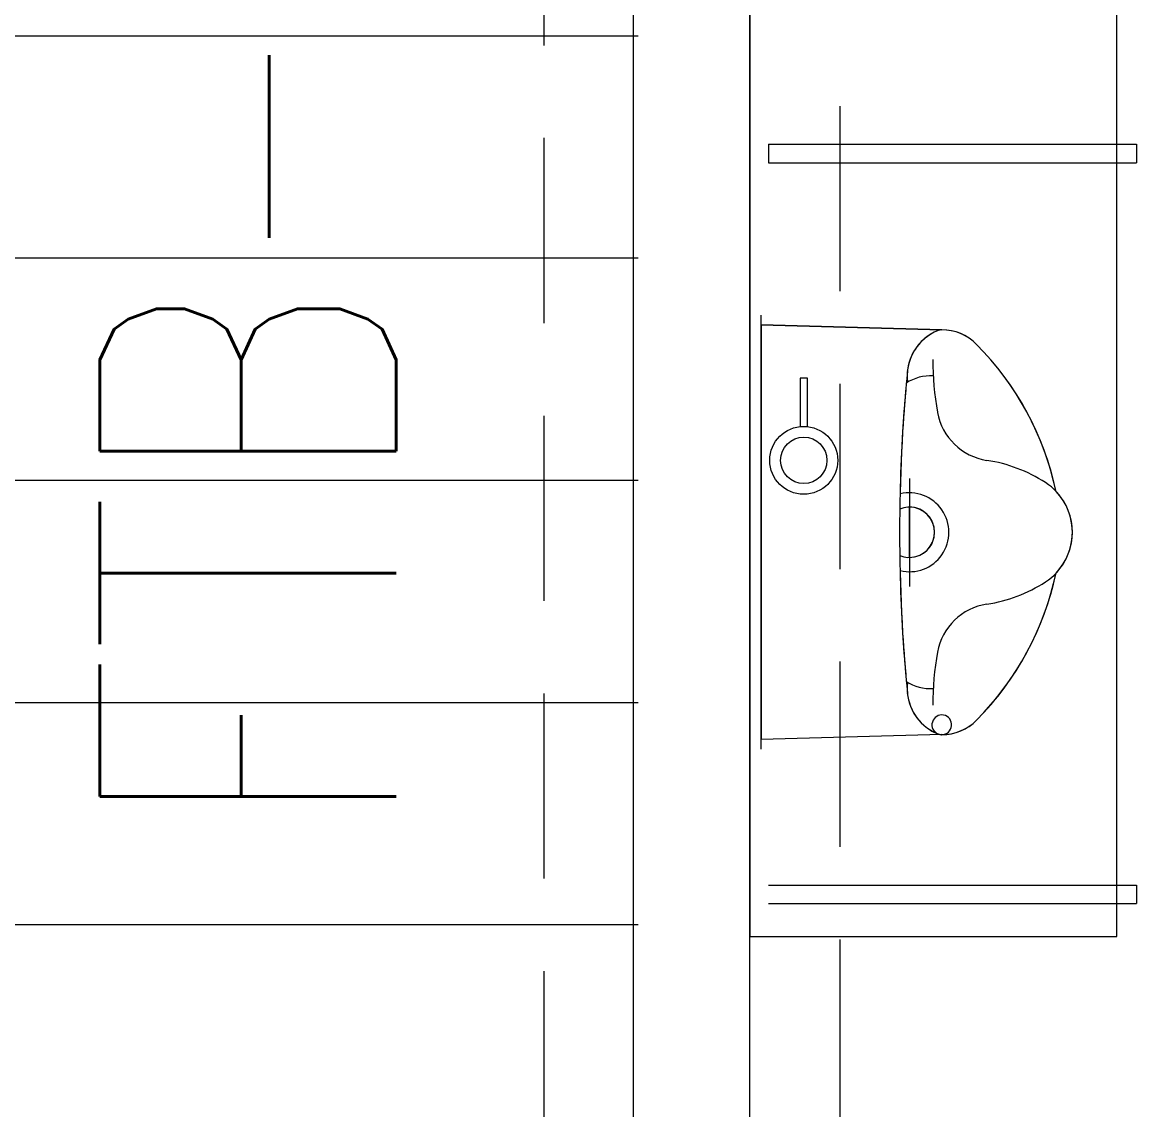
# Model space of a CAD drawing. Header units: millimetres. Extents: x 281969 to 501238, y -16030 to 119854.
# Drawn here: x 366485 to 367989, y 48110 to 49579 of the extents above; entities that cross this region are included whole.
import ezdxf

# ---------------------------------------------------------------- set-up
doc = ezdxf.new("R2010")
doc.units = ezdxf.units.MM
doc.header["$MEASUREMENT"] = 0
doc.linetypes.add('HIDDEN', pattern=[0.375, 0.25, -0.125])
for name, color, linetype, lineweight in [('A_ARCHITECTURAL BACKGROUND', 251, 'Continuous', 5), ('GIRDER GIRT', 4, 'HIDDEN', 18), ('TEXT_GG', 3, 'Continuous', 30)]:
    doc.layers.add(name, color=color, linetype=linetype, lineweight=lineweight)
doc.styles.add('SIMPLEX', font='SIMPLEX.shx', dxfattribs={"width": 0.8, "height": 500})

# ---------------------------------------------------------------- blocks, each defined once
blk = doc.blocks.new('G_GIRT')
at = {"layer": 'GIRDER GIRT', "linetype": 'HIDDEN', "ltscale": 1000, "elevation": 0}
blk.add_lwpolyline([(34800, 48739.4), (35200, 48739.4), (35200, 55321.5), (34800, 55321.5)], close=True, dxfattribs=at)
blk = doc.blocks.new('GF_PLAN NEW')
at = {"layer": 'A_ARCHITECTURAL BACKGROUND', "linetype": 'ByBlock', "ltscale": 0.5}
for p, q in [((35078.9, 48468.6, 0), (35078.9, 55761.8, 0)), ((34921.2, 53470.5, 0), (34921.2, 48468.6, 0))]:
    blk.add_line(p, q, dxfattribs=at)
at = {"layer": 'A_ARCHITECTURAL BACKGROUND', "ltscale": 10}
for p, q in [((34927.8, 52067.3, 0), (31727.8, 52067.3, 0)), ((34927.8, 51767.3, 0), (31727.8, 51767.3, 0)), ((34927.8, 51467.2, 0), (31727.8, 51467.2, 0)), ((34927.8, 51167.2, 0), (31727.8, 51167.2, 0)), ((34927.8, 50867.2, 0), (31727.8, 50867.2, 0))]:
    blk.add_line(p, q, dxfattribs=at)
at = {"layer": 'A_ARCHITECTURAL BACKGROUND', "lineweight": 0, "ltscale": 0.5}
for p, q in [((35103.9, 51921.1, 0), (35103.9, 51896.1, 0)), ((35103.9, 51921.1, 0), (35601.1, 51921.1, 0)), ((35601.1, 51921.1, 0), (35601.1, 51896.1, 0)), ((35103.9, 51896.1, 0), (35601.1, 51896.1, 0)), ((35094.3, 51523.8, 0), (35094.3, 51677.2, 0)), ((35094.3, 51677.2, 0), (35338.1, 51670.7, 0)), ((35094.3, 51523.8, 0), (35094.3, 51677.2, 0)), ((35094.3, 51677.2, 0), (35338.1, 51670.7, 0)), ((35294.3, 51363.3, 0), (35294.3, 51431.3, 0)), ((35294.3, 51363.3, 0), (35294.3, 51431.3, 0)), ((35094.3, 51117.4, 0), (35094.3, 51283.8, 0)), ((35094.3, 51117.4, 0), (35094.3, 51283.8, 0)), ((35338.1, 51124, 0), (35094.3, 51117.4, 0)), ((35338.1, 51124, 0), (35094.3, 51117.4, 0)), ((35103.9, 50921, 0), (35601.1, 50921, 0)), ((35601.1, 50921, 0), (35601.1, 50896, 0)), ((35103.9, 50896, 0), (35601.1, 50896, 0))]:
    blk.add_line(p, q, dxfattribs=at)
at = {"layer": 'A_ARCHITECTURAL BACKGROUND'}
for p, q in [((35094.3, 51104.5, 0), (35094.3, 51690.2, 0)), ((35094.3, 51104.5, 0), (35094.3, 51690.2, 0)), ((35094.3, 51677.2, 0), (35094.3, 51117.4, 0)), ((35338.1, 51670.7, 0), (35094.3, 51677.2, 0)), ((35094.3, 51677.2, 0), (35094.3, 51117.4, 0)), ((35338.1, 51670.7, 0), (35094.3, 51677.2, 0)), ((35294.3, 51470, 0), (35294.3, 51324.1, 0)), ((35294.3, 51470, 0), (35294.3, 51324.1, 0)), ((35338.1, 51124, 0), (35094.3, 51117.4, 0)), ((35338.1, 51124, 0), (35094.3, 51117.4, 0))]:
    blk.add_line(p, q, dxfattribs=at)
at = {"layer": 'A_ARCHITECTURAL BACKGROUND', "ltscale": 0.05, "elevation": 0}
blk.add_lwpolyline([(35078.9, 50851.6), (35574.3, 50851.6), (35574.3, 54732), (35078.9, 54732)], close=True, dxfattribs=at)
blk.add_lwpolyline([(35156.5, 51540.1), (35156.5, 51605.4), (35146.7, 51605.4), (35146.7, 51540.1)], dxfattribs=at)
at = {"layer": 'A_ARCHITECTURAL BACKGROUND', "ltscale": 0.05}
for radius in [45.9, 31.3]:
    blk.add_circle((35151.6, 51494.4, 0), radius, dxfattribs=at)
at = {"layer": 'A_ARCHITECTURAL BACKGROUND', "lineweight": 0, "ltscale": 0.5}
for centre, radius, start, end in [((35357.8, 51607.8, 0), 66.7, 111.7947, 186.8932), ((35357.8, 51607.8, 0), 66.7, 111.7947, 186.8932), ((35357.8, 51607.8, 0), 66.7, 111.7947, 174.4421), ((35357.8, 51607.8, 0), 66.7, 111.7947, 174.4421), ((35338, 51657.3, 0), 13.3, 89.6458, 111.7947), ((35338, 51657.3, 0), 13.3, 89.6458, 111.7947), ((35338, 51657.3, 0), 13.3, 89.6458, 111.7947), ((35338, 51657.3, 0), 13.3, 89.6458, 111.7947), ((35337.7, 51604, 0), 66.7, 44.7601, 89.6458), ((35337.7, 51604, 0), 66.7, 44.7601, 89.6458), ((35101, 51369.3, 0), 400, 11.9985, 44.7601), ((35101, 51369.3, 0), 400, 11.9985, 44.7601), ((37521, 51397.3, 0), 2240, 174.4421, 185.5579), ((37521, 51397.3, 0), 2240, 174.4421, 185.5579), ((37521, 51397.3, 0), 2240, 174.8398, 178.6751), ((37521, 51397.3, 0), 2240, 174.8398, 178.6751), ((35322.8, 51548.5, 0), 60, 121.309, 123.1383), ((35322.8, 51548.5, 0), 60, 121.309, 123.1383), ((35294.3, 51397.3, 0), 53.3, 256.1859, 103.8141), ((35294.3, 51397.3, 0), 53.3, 256.1859, 103.8141), ((35434.3, 51397.3, 0), 80, 316.4614, 43.5386), ((35434.3, 51397.3, 0), 80, 316.4614, 43.5386), ((35294.3, 51397.3, 0), 34, 270, 90), ((35294.3, 51397.3, 0), 34, 270, 90), ((37521, 51397.3, 0), 2240, 181.3249, 185.1602), ((37521, 51397.3, 0), 2240, 181.3249, 185.1602), ((35101, 51425.4, 0), 400, 315.2399, 348.0015), ((35101, 51425.4, 0), 400, 315.2399, 348.0015), ((35322.8, 51246.1, 0), 60, 236.8617, 238.691), ((35322.8, 51246.1, 0), 60, 236.8617, 238.691), ((35357.8, 51186.8, 0), 66.7, 173.1068, 248.2053), ((35357.8, 51186.8, 0), 66.7, 173.1068, 248.2053), ((35357.8, 51186.8, 0), 66.7, 185.5579, 248.2053), ((35357.8, 51186.8, 0), 66.7, 185.5579, 248.2053), ((35338, 51137.3, 0), 13.3, 270, 248.2053), ((35338, 51137.3, 0), 13.3, 270, 248.2053), ((35337.7, 51190.6, 0), 66.7, 270.3542, 315.2399), ((35337.7, 51190.6, 0), 66.7, 270.3542, 315.2399), ((35338, 51137.3, 0), 13.3, 248.2053, 270), ((35338, 51137.3, 0), 13.3, 248.2053, 270)]:
    blk.add_arc(centre, radius, start, end, dxfattribs=at)
at = {"layer": 'A_ARCHITECTURAL BACKGROUND'}
for centre, radius, start, end in [((35357.8, 51607.8, 0), 66.7, 111.7947, 174.4421), ((35357.8, 51607.8, 0), 66.7, 111.7947, 174.4421), ((35338, 51657.3, 0), 13.3, 89.6458, 111.7947), ((35338, 51657.3, 0), 13.3, 89.6458, 111.7947), ((35337.7, 51604, 0), 66.7, 44.7601, 90), ((35337.7, 51604, 0), 66.7, 44.7601, 90), ((35101, 51369.3, 0), 400, 12.1429, 44.7601), ((35101, 51369.3, 0), 400, 12.1429, 44.7601), ((35725.8, 51630.7, 0), 400, 180, 190.2928), ((35725.8, 51630.7, 0), 400, 180, 190.2928), ((37521, 51397.3, 0), 2240, 174.4421, 185.5579), ((37521, 51397.3, 0), 2240, 174.4421, 185.5579), ((35322.8, 51548.5, 0), 60, 86.5995, 123.1383), ((35322.8, 51548.5, 0), 60, 86.5995, 123.1383), ((35410.9, 51573.5, 0), 80, 190.2928, 261.3901), ((35410.9, 51573.5, 0), 80, 190.2928, 261.3901), ((35369, 51296.6, 0), 200, 57.0421, 81.3901), ((35369, 51296.6, 0), 200, 57.0421, 81.3901), ((35434.3, 51397.3, 0), 80, 302.9579, 57.0421), ((35434.3, 51397.3, 0), 80, 302.9579, 57.0421), ((35294.3, 51397.3, 0), 53.3, 256.1859, 103.8141), ((35294.3, 51397.3, 0), 53.3, 256.1859, 103.8141), ((35231.3, 51397.3, 0), 266.7, 11.9265, 12.1429), ((35231.3, 51397.3, 0), 266.7, 11.9265, 12.1429), ((35294.3, 51397.3, 0), 34, 247.3131, 112.6869), ((35294.3, 51397.3, 0), 34, 247.3131, 112.6869), ((35231.3, 51397.3, 0), 266.7, 347.8571, 348.0735), ((35231.3, 51397.3, 0), 266.7, 347.8571, 348.0735), ((35101, 51425.4, 0), 400, 315.2399, 347.8571), ((35101, 51425.4, 0), 400, 315.2399, 347.8571), ((35369, 51498, 0), 200, 278.6099, 302.9579), ((35369, 51498, 0), 200, 278.6099, 302.9579), ((35410.9, 51221.1, 0), 80, 98.6099, 169.7072), ((35410.9, 51221.1, 0), 80, 98.6099, 169.7072), ((35725.8, 51164, 0), 400, 169.7072, 180), ((35725.8, 51164, 0), 400, 169.7072, 180), ((35322.8, 51246.1, 0), 60, 236.8617, 273.4005), ((35322.8, 51246.1, 0), 60, 236.8617, 273.4005), ((35357.8, 51186.8, 0), 66.7, 185.5579, 248.2053), ((35357.8, 51186.8, 0), 66.7, 185.5579, 248.2053), ((35337.7, 51190.6, 0), 66.7, 270, 315.2399), ((35337.7, 51190.6, 0), 66.7, 270, 315.2399), ((35338, 51137.3, 0), 13.3, 248.2053, 270.3542), ((35338, 51137.3, 0), 13.3, 248.2053, 270.3542)]:
    blk.add_arc(centre, radius, start, end, dxfattribs=at)

msp = doc.modelspace()

# ---------------------------------------------------------------- block references
at = {"layer": 'A_ARCHITECTURAL BACKGROUND'}
msp.add_blockref('GF_PLAN NEW', (332388.1, -2507.2, 0), dxfattribs=at)
at = {"layer": 'GIRDER GIRT'}
msp.add_blockref('G_GIRT', (332388.7, -2524, 0), dxfattribs=at)

# ---------------------------------------------------------------- texts
at = {"layer": 'TEXT_GG', "insert": (366789.4, 49431.6, 0), "char_height": 400, "attachment_point": 5, "rotation": 90, "style": 'SIMPLEX'}
msp.add_mtext('\\A1;FTB-18A', dxfattribs=at)

doc.saveas('drawing.dxf')
